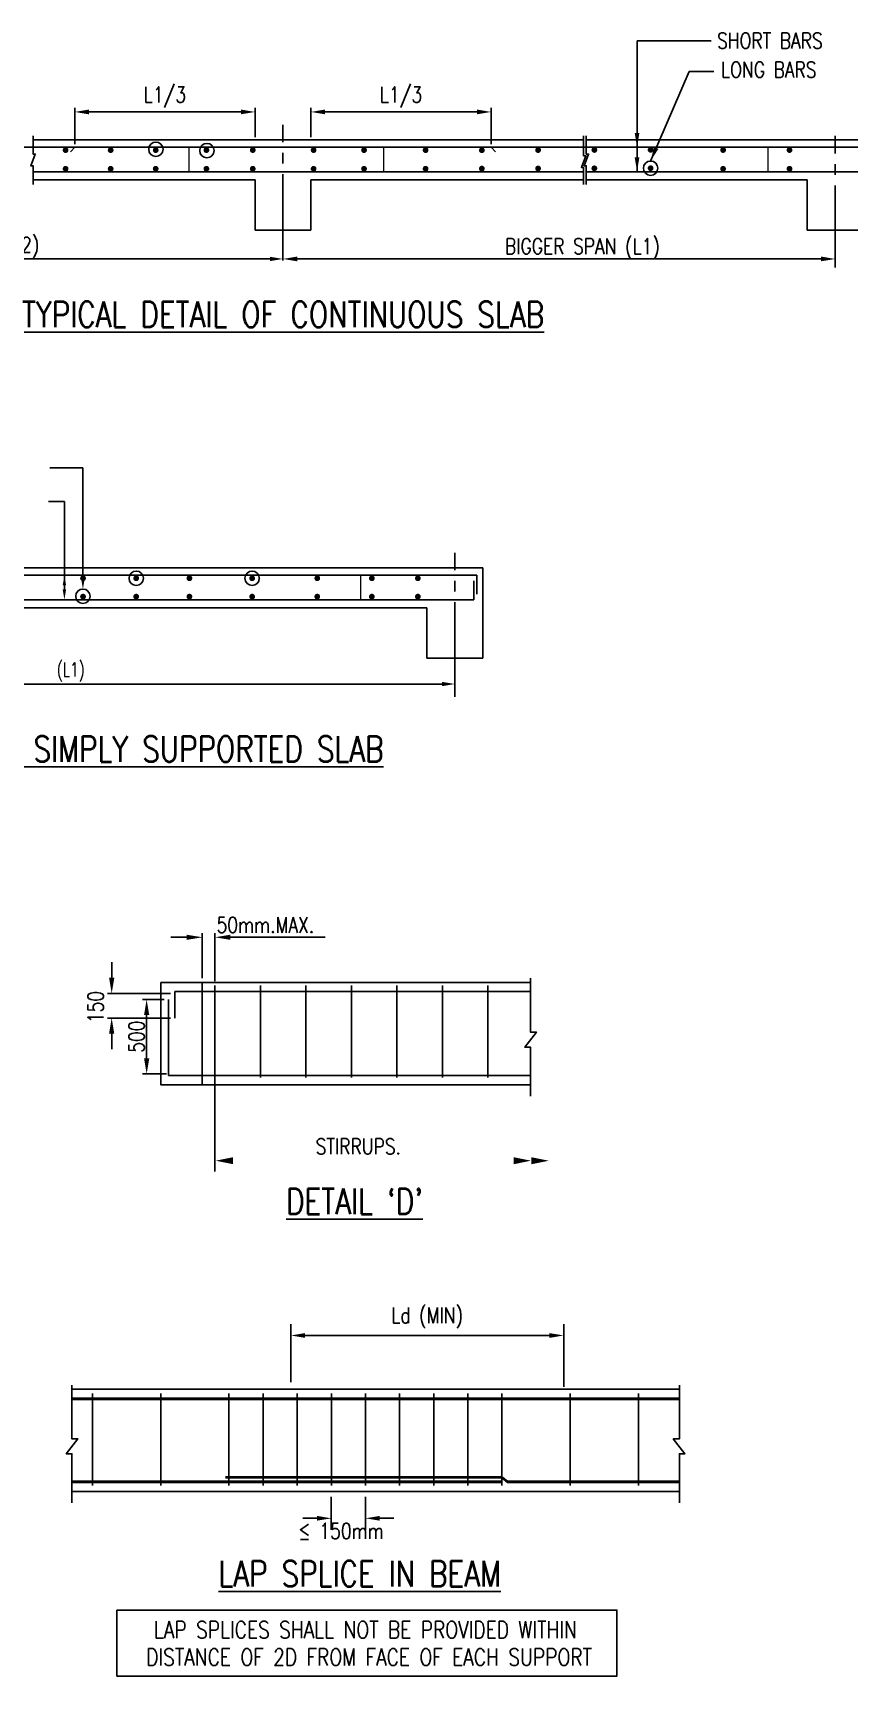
# Model space of a CAD drawing. Extents: x 482149 to 766876, y -388107 to -272741.
# Drawn here: x 689002 to 703355, y -328361 to -299469 of the extents above; entities that cross this region are included whole.
import ezdxf
from ezdxf.enums import TextEntityAlignment as Align

# ---------------------------------------------------------------- set-up
doc = ezdxf.new("R2010")
doc.units = 0
doc.header["$LTSCALE"] = 500
doc.header["$MEASUREMENT"] = 0
doc.linetypes.add('CENTER2', pattern=[1.125, 0.75, -0.125, 0.125, -0.125])
doc.layers.get('DEFPOINTS').update_dxf_attribs({"color": 4})
for name, color, linetype in [('BEAM', 4, 'Continuous'), ('BRAKE LINE', 8, 'Continuous'), ('CENTERLINE', 8, 'CENTER2'), ('DIM', 5, 'Continuous'), ('DIM1', 5, 'Continuous'), ('dimention', 7, 'Continuous'), ('hat', 8, 'Continuous'), ('S-CONCRET LINE', 4, 'Continuous'), ('S-DIM-1', 5, 'Continuous'), ('S-REINFORCEMENT', 6, 'Continuous'), ('S-SCHEDULE', 2, 'Continuous'), ('S-TEXT-1', 4, 'Continuous'), ('S-TITLE', 6, 'Continuous'), ('STIRRUPS', 2, 'Continuous'), ('TEXT1', 2, 'Continuous'), ('TXT', 4, 'Continuous')]:
    doc.layers.add(name, color=color, linetype=linetype)
doc.layers.add('LINE', color=253, linetype='Continuous', lineweight=18)
doc.styles.add('ROMANS', font='simplex.shx', dxfattribs={"width": 0.8, "height": 275, "bigfont": 'bigfont.shx'})
doc.styles.add('ROMENT', font='simplex.shx', dxfattribs={"bigfont": 'bigfont.shx'})
doc.dimstyles.new('Copy of INT2TIMES', dxfattribs={"dimtxt": 300, "dimasz": 275, "dimexe": 75, "dimexo": 75, "dimgap": 40, "dimtad": 1, "dimdec": 0, "dimlfac": 0.5, "dimrnd": 5, "dimzin": 0, "dimdsep": 46, "dimtxsty": 'ROMANS', "dimcen": -1, "dimclrd": 5, "dimclre": 5, "dimclrt": 4, "dimadec": 0, "dimazin": 0, "dimtfac": 1, "dimtdec": 0, "dimtix": 1, "dimtofl": 0, "dimtmove": 2, "dimatfit": 3, "dimfxl": 0, "dimtolj": 1, "dimtzin": 0, "dimarcsym": 0})
doc.dimstyles.new('Copy(2) of Standard', dxfattribs={"dimtxt": 300, "dimasz": 250, "dimexe": 75, "dimexo": 50, "dimgap": 50, "dimtad": 1, "dimdec": 0, "dimrnd": 5, "dimzin": 0, "dimdsep": 46, "dimtxsty": 'ROMANS', "dimcen": 0, "dimclrd": 5, "dimclre": 5, "dimclrt": 4, "dimadec": 0, "dimazin": 0, "dimtfac": 1, "dimtdec": 0, "dimtofl": 0, "dimtmove": 0, "dimatfit": 3, "dimfxl": 0, "dimtolj": 1, "dimtzin": 0, "dimarcsym": 0})
doc.dimstyles.new('dim100', dxfattribs={"dimtxt": 250, "dimasz": 250, "dimexe": 200, "dimexo": 200, "dimgap": 100, "dimtad": 1, "dimdec": 0, "dimzin": 0, "dimdsep": 46, "dimtxsty": 'ROMANS', "dimcen": 0, "dimclrd": 5, "dimclre": 5, "dimclrt": 4, "dimadec": 0, "dimazin": 0, "dimtfac": 1, "dimtdec": 0, "dimtix": 1, "dimtofl": 0, "dimtmove": 2, "dimatfit": 3, "dimfxl": 0, "dimtolj": 1, "dimtzin": 0, "dimlwd": -1, "dimlwe": -1, "dimarcsym": 0})
doc.dimstyles.new('INT1', dxfattribs={"dimtxt": 250, "dimasz": 250, "dimexe": 150, "dimexo": 60, "dimgap": 75, "dimtad": 1, "dimdec": 0, "dimzin": 0, "dimdsep": 46, "dimtxsty": 'ROMANS', "dimcen": -250, "dimclrd": 5, "dimclre": 5, "dimclrt": 4, "dimadec": 0, "dimazin": 0, "dimtfac": 1, "dimtdec": 0, "dimtix": 1, "dimtofl": 0, "dimtmove": 2, "dimatfit": 3, "dimfxl": 0, "dimtolj": 1, "dimtzin": 0, "dimarcsym": 0})

# ---------------------------------------------------------------- blocks, each defined once
blk = doc.blocks.new('*D36')
at = {"layer": 'DEFPOINTS', "color": 0}
for p in [(692202, -315370), (691980, -316163), (692202, -316216)]:
    blk.add_point(p, dxfattribs=at)
at = {"layer": 'DIM', "color": 5, "lineweight": -2, "ltscale": 2}
for p, q in [((691705, -315370), (691430, -315370)), ((691980, -316088), (691980, -315295)), ((692202, -316141), (692202, -315295)), ((692477, -315370), (692752, -315370))]:
    blk.add_line(p, q, dxfattribs=at)
at = {"layer": 'DIM', "color": 5}
for points in [[(691705, -315416), (691705, -315325), (691980, -315370)], [(692477, -315325), (692477, -315416), (692202, -315370)]]:
    blk.add_solid(points, dxfattribs=at)
at = {"layer": 'DIM', "color": 4, "insert": (693091, -315152), "char_height": 275, "attachment_point": 5, "style": 'ROMANS'}
blk.add_mtext('\\A1;50mm.MAX.', dxfattribs=at)
blk = doc.blocks.new('*D37')
at = {"layer": 'DEFPOINTS', "color": 0}
for p in [(690388, -316358), (691500, -316358), (691500, -316790)]:
    blk.add_point(p, dxfattribs=at)
at = {"layer": 'DIM', "color": 5, "lineweight": -2, "ltscale": 2}
for p, q in [((690388, -316083), (690388, -315808)), ((691425, -316358), (690313, -316358)), ((691425, -316790), (690313, -316790)), ((690388, -317065), (690388, -317340))]:
    blk.add_line(p, q, dxfattribs=at)
at = {"layer": 'DIM', "color": 5}
for points in [[(690342, -316083), (690434, -316083), (690388, -316358)], [(690434, -317065), (690342, -317065), (690388, -316790)]]:
    blk.add_solid(points, dxfattribs=at)
at = {"layer": 'DIM', "color": 4, "insert": (690106, -316597), "char_height": 275, "attachment_point": 5, "rotation": 90, "style": 'ROMANS'}
blk.add_mtext('\\A1;{150}', dxfattribs=at)
blk = doc.blocks.new('*D38')
at = {"layer": 'DEFPOINTS', "color": 0}
for p in [(691003, -316464), (691386, -316464), (691425, -317772)]:
    blk.add_point(p, dxfattribs=at)
at = {"layer": 'DIM', "color": 5, "lineweight": -2, "ltscale": 2}
for p, q in [((691311, -316464), (690928, -316464)), ((691003, -317497), (691003, -316739)), ((691350, -317772), (690928, -317772))]:
    blk.add_line(p, q, dxfattribs=at)
at = {"layer": 'DIM', "color": 5}
for points in [[(691049, -316739), (690957, -316739), (691003, -316464)], [(690957, -317497), (691049, -317497), (691003, -317772)]]:
    blk.add_solid(points, dxfattribs=at)
at = {"layer": 'DIM', "color": 4, "insert": (690826, -317118), "char_height": 275, "attachment_point": 5, "rotation": 90, "style": 'ROMANS'}
blk.add_mtext('\\A1;{500}', dxfattribs=at)
blk = doc.blocks.new('*D49')
at = {"layer": 'DEFPOINTS', "color": 0}
for p in [(698336, -322371), (693536, -323393), (698336, -323474)]:
    blk.add_point(p, dxfattribs=at)
at = {"layer": 'S-DIM-1', "color": 5}
for p, q in [((693536, -323193), (693536, -322171)), ((693786, -322371), (698086, -322371)), ((698336, -323274), (698336, -322171))]:
    blk.add_line(p, q, dxfattribs=at)
for points in [[(693786, -322330), (693786, -322413), (693536, -322371)], [(698086, -322413), (698086, -322330), (698336, -322371)]]:
    blk.add_solid(points, dxfattribs=at)
at = {"layer": 'S-DIM-1', "color": 4, "insert": (695936, -322062), "char_height": 275, "attachment_point": 5, "style": 'ROMANS'}
blk.add_mtext('\\A1;Ld (MIN)', dxfattribs=at)
blk = doc.blocks.new('*D50')
at = {"layer": 'DEFPOINTS', "color": 0}
for p in [(694250, -325010), (694850, -325010), (694850, -325586)]:
    blk.add_point(p, dxfattribs=at)
at = {"layer": 'S-DIM-1', "color": 5}
for p, q in [((694250, -325210), (694250, -325786)), ((694850, -325210), (694850, -325786)), ((694000, -325586), (693750, -325586)), ((695100, -325586), (695350, -325586))]:
    blk.add_line(p, q, dxfattribs=at)
for points in [[(694000, -325627), (694000, -325544), (694250, -325586)], [(695100, -325544), (695100, -325627), (694850, -325586)]]:
    blk.add_solid(points, dxfattribs=at)
at = {"layer": 'S-DIM-1', "color": 4, "insert": (694343, -325808), "char_height": 275, "attachment_point": 5, "style": 'ROMANS'}
blk.add_mtext('\\A1; {\\H1.0833x;≤\\H0.9231x; 150mm}', dxfattribs=at)
blk = doc.blocks.new('*D263')
at = {"layer": 'DEFPOINTS', "color": 0}
for p in [(703110, -302882), (693400, -303474), (703110, -303444)]:
    blk.add_point(p, dxfattribs=at)
at = {"layer": 'DIM', "color": 5, "lineweight": -2}
for p, q in [((703110, -303032), (703110, -303594)), ((693400, -303324), (693400, -303294)), ((693650, -303444), (702860, -303444))]:
    blk.add_line(p, q, dxfattribs=at)
at = {"layer": 'DIM', "color": 5}
for points in [[(693650, -303402), (693650, -303485), (693400, -303444)], [(702860, -303485), (702860, -303402), (703110, -303444)]]:
    blk.add_solid(points, dxfattribs=at)
blk = doc.blocks.new('*D269')
at = {"layer": 'DEFPOINTS', "color": 0}
for p in [(697059, -300859), (693891, -301350), (697059, -301478)]:
    blk.add_point(p, dxfattribs=at)
at = {"layer": 'TXT', "color": 5, "linetype": 'ByBlock', "lineweight": -2}
for p, q in [((693891, -301300), (693891, -300784)), ((697059, -301428), (697059, -300784))]:
    blk.add_line(p, q, dxfattribs=at)
at = {"layer": 'TXT', "color": 5, "lineweight": -2}
blk.add_line((694141, -300859), (696809, -300859), dxfattribs=at)
at = {"layer": 'TXT', "color": 5}
for points in [[(694141, -300817), (694141, -300901), (693891, -300859)], [(696809, -300901), (696809, -300817), (697059, -300859)]]:
    blk.add_solid(points, dxfattribs=at)
at = {"layer": 'TXT', "color": 4, "insert": (695475, -300600), "char_height": 275, "attachment_point": 5, "style": 'ROMANS'}
blk.add_mtext('\\A1;L1/3', dxfattribs=at)
blk = doc.blocks.new('*D270')
at = {"layer": 'DEFPOINTS', "color": 0}
for p in [(689740, -300859), (689740, -301478), (692909, -301350)]:
    blk.add_point(p, dxfattribs=at)
at = {"layer": 'TXT', "color": 5, "linetype": 'ByBlock', "lineweight": -2}
for p, q in [((689740, -301428), (689740, -300784)), ((692909, -301300), (692909, -300784))]:
    blk.add_line(p, q, dxfattribs=at)
at = {"layer": 'TXT', "color": 5, "lineweight": -2}
blk.add_line((692659, -300859), (689990, -300859), dxfattribs=at)
at = {"layer": 'TXT', "color": 5}
for points in [[(689990, -300817), (689990, -300901), (689740, -300859)], [(692659, -300901), (692659, -300817), (692909, -300859)]]:
    blk.add_solid(points, dxfattribs=at)
at = {"layer": 'TXT', "color": 4, "insert": (691324, -300600), "char_height": 275, "attachment_point": 5, "style": 'ROMANS'}
blk.add_mtext('\\A1;L1/3', dxfattribs=at)

msp = doc.modelspace()

# ---------------------------------------------------------------- linework, layer by layer
at = {"layer": 'BEAM'}
msp.add_lwpolyline([(691250.43, -316162.974), (691980.43, -316162.974), (691980.43, -317962.974), (691250.43, -317962.974)], close=True, dxfattribs=at)
at = {"layer": 'BRAKE LINE', "ltscale": 2}
msp.add_lwpolyline([(697749.675, -316091.31), (697749.675, -317037.649), (697856.034, -317037.649), (697651.498, -317299.737), (697749.675, -317299.737), (697749.675, -318161.801)], dxfattribs=at)
at = {"layer": 'CENTERLINE', "ltscale": 3}
for p, q in [((693400.188, -303080.156), (693400.188, -301082.874)), ((703109.867, -303276.656), (703109.867, -301279.374)), ((696420.352, -310605.531), (696420.352, -308608.249))]:
    msp.add_line(p, q, dxfattribs=at)
at = {"layer": 'DEFPOINTS', "color": 0, "linetype": 'ByBlock'}
msp.add_point((691980.43, -316162.974), dxfattribs=at)
at = {"layer": 'DIM'}
for p, q in [((693400.188, -302833.378), (693400.188, -303473.83)), ((683990.104, -303443.745), (693174.261, -303443.745)), ((689882.096, -309067.484), (689882.096, -307113.817)), ((689556.717, -309254.851), (689556.717, -307706.454)), ((696420.352, -310222.304), (696420.352, -311143.484)), ((683265.614, -310917.568), (696194.424, -310917.568))]:
    msp.add_line(p, q, dxfattribs=at)
at = {"layer": 'DIM', "color": 5}
for p, q in [((689882.096, -307113.817), (689297.884, -307113.817)), ((689556.717, -307706.454), (689275.116, -307706.454))]:
    msp.add_line(p, q, dxfattribs=at)
at = {"layer": 'DIM', "ltscale": 2}
for p, q in [((692702.227, -315370.476), (694141.362, -315370.476)), ((692202.227, -317832.857), (692202.227, -319491.166))]:
    msp.add_line(p, q, dxfattribs=at)
at = {"layer": 'DIM', "color": 8}
for points in [[(689004.809, -301276.685), (689004.809, -301600.321), (689045.479, -301600.321), (688965.787, -301806.01), (689004.809, -301806.01), (689004.809, -302132.501)], [(698685.309, -301276.734), (698685.309, -301629.821), (698725.979, -301629.821), (698646.287, -301835.51), (698685.309, -301835.51), (698685.309, -302132.734)], [(698731.809, -301276.685), (698731.809, -301600.321), (698772.479, -301600.321), (698692.787, -301806.01), (698731.809, -301806.01), (698731.809, -302132.501)], [(689688.298, -323242.699), (689688.298, -324189.038), (689794.657, -324189.038), (689590.121, -324451.126), (689688.298, -324451.126), (689688.298, -325313.19)], [(700369.346, -323242.699), (700369.346, -324189.038), (700262.987, -324189.038), (700467.524, -324451.126), (700369.346, -324451.126), (700369.346, -325313.19)]]:
    msp.add_lwpolyline(points, dxfattribs=at)
at = {"layer": 'DIM', "ltscale": 2, "flags": 128}
for points in [[(697456.21, -319298.691, 122.425, 0, 0), (697762.07, -319298.691, 0, 0, 0), (697385.904, -319298.691, 0, 0, 0), (692215.345, -319298.691, 0, 122.425, 0), (692521.205, -319298.691, 0, 0, 0)], [(697769.21, -319298.691, 122.425, 0, 0), (698075.07, -319298.691, 0, 0, 0), (697698.904, -319298.691, 0, 0, 0), (692834.205, -319298.691, 0, 122.425, 0), (692834.205, -319298.691, 0, 0, 0)]]:
    msp.add_lwpolyline(points, format="xyseb", dxfattribs=at)
at = {"layer": 'DIM'}
for points in [[(693174.261, -303406.083), (693174.261, -303481.392), (693400.188, -303443.745)], [(696194.424, -310879.906), (696194.424, -310955.216), (696420.352, -310917.568)]]:
    msp.add_solid(points, dxfattribs=at)
at = {"layer": 'DIM1'}
msp.add_lwpolyline([(690481.232, -327199.795), (699270.973, -327199.795), (699270.973, -328360.777), (690481.232, -328360.777)], close=True, dxfattribs=at)
at = {"layer": 'dimention', "color": 5}
for points in [[(689526.673, -309183.977), (689586.763, -309183.977), (689556.717, -309003.71)], [(689852.049, -309067.484), (689912.131, -309067.484), (689882.096, -309247.743)], [(689526.673, -309254.851), (689586.763, -309254.851), (689556.717, -309435.119)]]:
    msp.add_solid(points, dxfattribs=at)
at = {"layer": 'hat'}
for centre in [(691164.852, -301515.742), (692061.764, -301539.128), (699864.08, -301848.034), (690819.412, -309058.077), (692857.617, -309058.077), (689882.096, -309374.18)]:
    msp.add_circle(centre, 126.431, dxfattribs=at)
at = {"layer": 'LINE'}
for p, q in [((691744.311, -301478.335), (691744.311, -301909.744)), ((695170.028, -301478.335), (695170.028, -301909.744)), ((701927.288, -301478.335), (701927.288, -301909.744)), ((694764.475, -309003.71), (694764.475, -309435.119))]:
    msp.add_line(p, q, dxfattribs=at)
at = {"layer": 'S-CONCRET LINE', "color": 130}
for p, q in [((689004.809, -301350.035), (698685.309, -301350.035)), ((698731.809, -301350.035), (705756.56, -301350.035)), ((692908.517, -302051.35), (689004.809, -302051.35)), ((692908.517, -302051.35), (692908.517, -302939.678)), ((698685.309, -302051.35), (693891.02, -302051.35)), ((693891.02, -302939.678), (693891.02, -302051.35)), ((702616.858, -302051.35), (698731.809, -302051.35)), ((702616.858, -302939.678), (702616.858, -302051.35)), ((692908.517, -302939.678), (693891.02, -302939.678)), ((703599.361, -302939.678), (702616.858, -302939.678)), ((682548.431, -308875.409), (696911.184, -308875.409)), ((696911.184, -310465.053), (696911.184, -308875.409)), ((695928.681, -309576.724), (683530.934, -309576.724)), ((695928.681, -309576.724), (695928.681, -310465.053)), ((695928.681, -310465.053), (696911.184, -310465.053)), ((691250.43, -316162.974), (691250.43, -317962.974)), ((691980.43, -316162.974), (697749.675, -316162.974)), ((691980.43, -317962.974), (697749.675, -317962.974)), ((689688.298, -323314.363), (700369.346, -323314.363)), ((689688.298, -325114.363), (700369.346, -325114.363))]:
    msp.add_line(p, q, dxfattribs=at)
at = {"layer": 'S-REINFORCEMENT'}
for p, q in [((683374.528, -301478.335), (705660.625, -301478.335)), ((689740.389, -301478.335), (689664.304, -301559.859)), ((697059.987, -301478.335), (697136.072, -301559.859)), ((689004.809, -301909.744), (698685.309, -301909.744)), ((698731.809, -301909.744), (705602.664, -301909.744)), ((682650.039, -309003.71), (696809.575, -309003.71)), ((696757.288, -309100.223), (696757.288, -309435.119)), ((696809.575, -309003.71), (696809.575, -309338.6)), ((682702.327, -309435.119), (696757.288, -309435.119)), ((690050.262, -323393.083), (690050.262, -325009.643)), ((691250.262, -323393.083), (691250.262, -325009.643)), ((692450.262, -323393.083), (692450.262, -325009.643)), ((693050.262, -323393.083), (693050.262, -325009.643)), ((693650.262, -323393.083), (693650.262, -325009.643)), ((694250.262, -323393.083), (694250.262, -325009.643)), ((694850.262, -323393.083), (694850.262, -325009.643)), ((695450.262, -323393.083), (695450.262, -325009.643)), ((696050.262, -323393.083), (696050.262, -325009.643)), ((696650.262, -323393.083), (696650.262, -325009.643)), ((697250.262, -323393.083), (697250.262, -325009.643)), ((698450.262, -323393.083), (698450.262, -325009.643)), ((699650.262, -323393.083), (699650.262, -325009.643)), ((697250.262, -324854.363), (697349.485, -324934.363)), ((697250.262, -324874.363), (697349.485, -324954.363)), ((697349.485, -324934.363), (700369.346, -324934.363))]:
    msp.add_line(p, q, dxfattribs=at)
at = {"layer": 'S-REINFORCEMENT', "linetype": 'Continuous'}
for p, q in [((691500.43, -316322.974), (691500.43, -316790.13)), ((691500.43, -316322.974), (697749.675, -316322.974)), ((691386.43, -317802.974), (691386.43, -316463.89)), ((691386.43, -317802.974), (697749.675, -317802.974))]:
    msp.add_line(p, q, dxfattribs=at)
at = {"layer": 'S-REINFORCEMENT', "const_width": 50.698}
for points in [[(689552.65, -301529.699, 1), (689603.341, -301529.699, 1)], [(690344.716, -301529.872, 1), (690395.408, -301529.872, 1)], [(691136.778, -301530.045, 1), (691187.479, -301530.045, 1)], [(692027.929, -301529.545, 1), (692078.621, -301529.545, 1)], [(692843.342, -301529.545, 1), (692894.034, -301529.545, 1)], [(693963.947, -301529.545, -1), (693913.256, -301529.545, -1)], [(694850.598, -301530.045, -1), (694799.898, -301530.045, -1)], [(695933.098, -301530.045, -1), (695882.398, -301530.045, -1)], [(696871.485, -301532.545, 1), (696922.177, -301532.545, 1)], [(697860.568, -301530.045, 1), (697911.26, -301530.045, 1)], [(698849.651, -301527.545, 1), (698900.342, -301527.545, 1)], [(699838.734, -301525.045, 1), (699889.425, -301525.045, 1)], [(701163.864, -301528.979, -1), (701113.163, -301528.979, -1)], [(702331.733, -301529.408, -1), (702281.041, -301529.408, -1)], [(689552.65, -301858.379, -1), (689603.341, -301858.379, -1)], [(690344.716, -301858.206, -1), (690395.408, -301858.206, -1)], [(691136.778, -301858.034, -1), (691187.479, -301858.034, -1)], [(692027.929, -301858.534, -1), (692078.621, -301858.534, -1)], [(692843.342, -301858.534, -1), (692894.034, -301858.534, -1)], [(693963.947, -301858.534, 1), (693913.256, -301858.534, 1)], [(694850.598, -301858.034, 1), (694799.898, -301858.034, 1)], [(695933.098, -301858.034, 1), (695882.398, -301858.034, 1)], [(696871.485, -301855.534, -1), (696922.177, -301855.534, -1)], [(697860.568, -301853.034, -1), (697911.26, -301853.034, -1)], [(698849.651, -301850.534, -1), (698900.342, -301850.534, -1)], [(699838.734, -301848.034, -1), (699889.425, -301848.034, -1)], [(701163.864, -301859.1, 1), (701113.163, -301859.1, 1)], [(702331.733, -301858.671, 1), (702281.041, -301858.671, 1)], [(689909.487, -309058.077, 1), (689858.784, -309058.077, 1)], [(690844.764, -309058.077, 1), (690794.06, -309058.077, 1)], [(691780.04, -309058.077, 1), (691729.336, -309058.077, 1)], [(692882.969, -309058.077, 1), (692832.266, -309058.077, 1)], [(693977.746, -309058.077, -1), (694028.438, -309058.077, -1)], [(694937.391, -309058.077, -1), (694988.091, -309058.077, -1)], [(695746.229, -309058.077, -1), (695796.921, -309058.077, -1)], [(689909.487, -309380.751, -1), (689858.784, -309380.751, -1)], [(690844.764, -309380.751, -1), (690794.06, -309380.751, -1)], [(691780.04, -309380.751, -1), (691729.336, -309380.751, -1)], [(692882.969, -309380.751, -1), (692832.266, -309380.751, -1)], [(693977.746, -309380.751, 1), (694028.438, -309380.751, 1)], [(694937.391, -309380.751, 1), (694988.091, -309380.751, 1)], [(695746.229, -309380.751, 1), (695796.921, -309380.751, 1)]]:
    msp.add_lwpolyline(points, format="xyb", close=True, dxfattribs=at)
at = {"layer": 'S-REINFORCEMENT'}
for points in [[(689688.298, -323474.363), (700369.346, -323474.363)], [(689688.298, -323494.363), (700369.346, -323494.363)], [(689688.298, -324934.363), (697250.262, -324934.363)], [(689688.298, -324954.363), (697250.262, -324954.363)], [(692386.902, -324854.363), (697250.262, -324854.363)], [(692386.902, -324874.363), (697250.262, -324874.363)], [(697349.485, -324954.363), (700369.346, -324954.363)]]:
    msp.add_lwpolyline(points, dxfattribs=at)
at = {"layer": 'STIRRUPS'}
for p, q in [((692202.227, -316216.196), (692202.227, -317832.857)), ((693002.227, -316216.196), (693002.227, -317832.857)), ((693802.227, -316216.196), (693802.227, -317832.857)), ((694602.227, -316216.196), (694602.227, -317832.857)), ((695402.227, -316216.196), (695402.227, -317832.857)), ((696202.227, -316216.196), (696202.227, -317832.857)), ((697002.227, -316216.196), (697002.227, -317832.857))]:
    msp.add_line(p, q, dxfattribs=at)

# ---------------------------------------------------------------- texts
at = {"layer": 'S-SCHEDULE', "color": 4, "style": 'ROMANS', "width": 0.7}
msp.add_text(' (L1)', height=250, dxfattribs=at).set_placement((689607.548, -310680.853), align=Align.MIDDLE)
at = {"layer": 'S-TEXT-1', "linetype": 'ByBlock', "style": 'ROMANS', "width": 0.8}
for s, p in [('SHORT BARS', (701033.251, -299606.223)), ('LONG BARS', (701102.76, -300115.896))]:
    msp.add_text(s, height=275, dxfattribs=at).set_placement(p, align=Align.MIDDLE_LEFT)
for s, p in [(' (L2)', (688734.538, -303215.152)), ('BIGGER SPAN (L1)', (698666.038, -303239.365))]:
    msp.add_text(s, height=275, dxfattribs=at).set_placement(p, align=Align.MIDDLE)
at = {"layer": 'S-TEXT-1', "style": 'ROMENT', "width": 0.8}
msp.add_text('STIRRUPS. ', height=275, dxfattribs=at).set_placement((694800.625, -319047.191), align=Align.MIDDLE)
at = {"layer": 'S-TITLE', "style": 'ROMANS', "width": 0.8}
for s, p in [('%%UTYPICAL DETAIL OF CONTINUOUS SLAB', (693400.188, -304418.676)), ('%%UTYPICAL DETAIL OF SIMPLY SUPPORTED SLAB', (689729.807, -312058.842)), ("%%UDETAIL `D'", (694657.42, -320013.1)), ('%%ULAP SPLICE IN BEAM', (694749.03, -326559.281))]:
    msp.add_text(s, height=450, dxfattribs=at).set_placement(p, align=Align.MIDDLE_CENTER)
at = {"layer": 'TEXT1', "linetype": 'ByBlock', "style": 'ROMANS', "width": 0.8}
for s, p in [('LAP SPLICES SHALL NOT BE PROVIDED WITHIN', (694850.075, -327545.374)), ('DISTANCE OF 2D FROM FACE OF EACH SUPPORT', (694914.497, -328026.632))]:
    msp.add_text(s, height=300, dxfattribs=at).set_placement(p, align=Align.MIDDLE)

# ---------------------------------------------------------------- dimensions: what is measured, and where the dimension line sits
at = {"layer": 'DIM'}
dim = msp.add_linear_dim(base=(703109.867, -303443.745), p1=(693400.188, -303473.83), p2=(703109.867, -302882.404), text=' ', dimstyle='INT1', override={"dimexo": 150, "dimlfac": 0.25}, dxfattribs=at)
dim.commit()
dim.dimension.update_dxf_attribs({"geometry": '*D263', "text_midpoint": (698255.028, -303443.745)})
at = {"layer": 'DIM', "ltscale": 2}
dim = msp.add_linear_dim(base=(692202.227, -315370.476), p1=(691980.43, -316162.974), p2=(692202.227, -316216.196), text='50mm.MAX.', dimstyle='Copy of INT2TIMES', dxfattribs=at)
dim.commit()
dim.dimension.update_dxf_attribs({"geometry": '*D36', "text_midpoint": (693091.362, -315152.476), "dimtype": 160})
dim = msp.add_linear_dim(base=(690388.115, -316358.121), p1=(691500.43, -316790.13), p2=(691500.43, -316358.121), angle=90, text='{150}', dimstyle='Copy of INT2TIMES', dxfattribs=at)
dim.commit()
dim.dimension.update_dxf_attribs({"geometry": '*D37', "text_midpoint": (690106.115, -316597.074), "dimtype": 160})
dim = msp.add_linear_dim(base=(691003.244, -316463.89), p1=(691425.457, -317771.538), p2=(691386.43, -316463.89), angle=90, text='{500}', dimstyle='Copy of INT2TIMES', dxfattribs=at)
dim.commit()
dim.dimension.update_dxf_attribs({"geometry": '*D38', "text_midpoint": (690825.744, -317117.714)})
at = {"layer": 'S-DIM-1'}
dim = msp.add_linear_dim(base=(698336.13, -322371.445), p1=(693536.13, -323393.083), p2=(698336.13, -323474.363), text='Ld (MIN)', dimstyle='dim100', override={"dimarcsym": 1}, dxfattribs=at)
dim.commit()
dim.dimension.update_dxf_attribs({"geometry": '*D49', "text_midpoint": (695936.13, -322061.922)})
dim = msp.add_linear_dim(base=(694850.262, -325585.753), p1=(694250.262, -325009.643), p2=(694850.262, -325009.643), text=' {\\H1.0833x;≤\\H0.9231x; 150mm}', dimstyle='dim100', override={"dimarcsym": 1}, dxfattribs=at)
dim.commit()
dim.dimension.update_dxf_attribs({"geometry": '*D50', "text_midpoint": (694343.187, -325808.229), "dimtype": 160})
at = {"layer": 'TXT', "linetype": 'ByBlock'}
for base, p1, p2, picture, middle in [((689740.389, -300859.144), (692908.517, -301350.035), (689740.389, -301478.335), '*D270', (691324.453, -300599.621)), ((697059.331, -300859.144), (693891.02, -301350.035), (697059.331, -301478.335), '*D269', (695475.175, -300599.621))]:
    dim = msp.add_linear_dim(base=base, p1=p1, p2=p2, text='L1/3', dimstyle='Copy(2) of Standard', override={"dimfxl": 60}, dxfattribs=at)
    dim.commit()
    dim.dimension.update_dxf_attribs({"geometry": picture, "text_midpoint": middle})

# ---------------------------------------------------------------- leaders
at = {"layer": 'DIM'}
for points in [[(699625.279, -301478.335), (699625.279, -299608.973), (700930.471, -299608.973)], [(699625.279, -301909.744), (699625.279, -299608.973)], [(699864.08, -301721.602), (700541.701, -300146.787), (700977.394, -300146.787)]]:
    msp.add_leader(points, dimstyle='Copy(2) of Standard', override={"dimfxl": 60}, dxfattribs=at)

doc.saveas('drawing.dxf')
